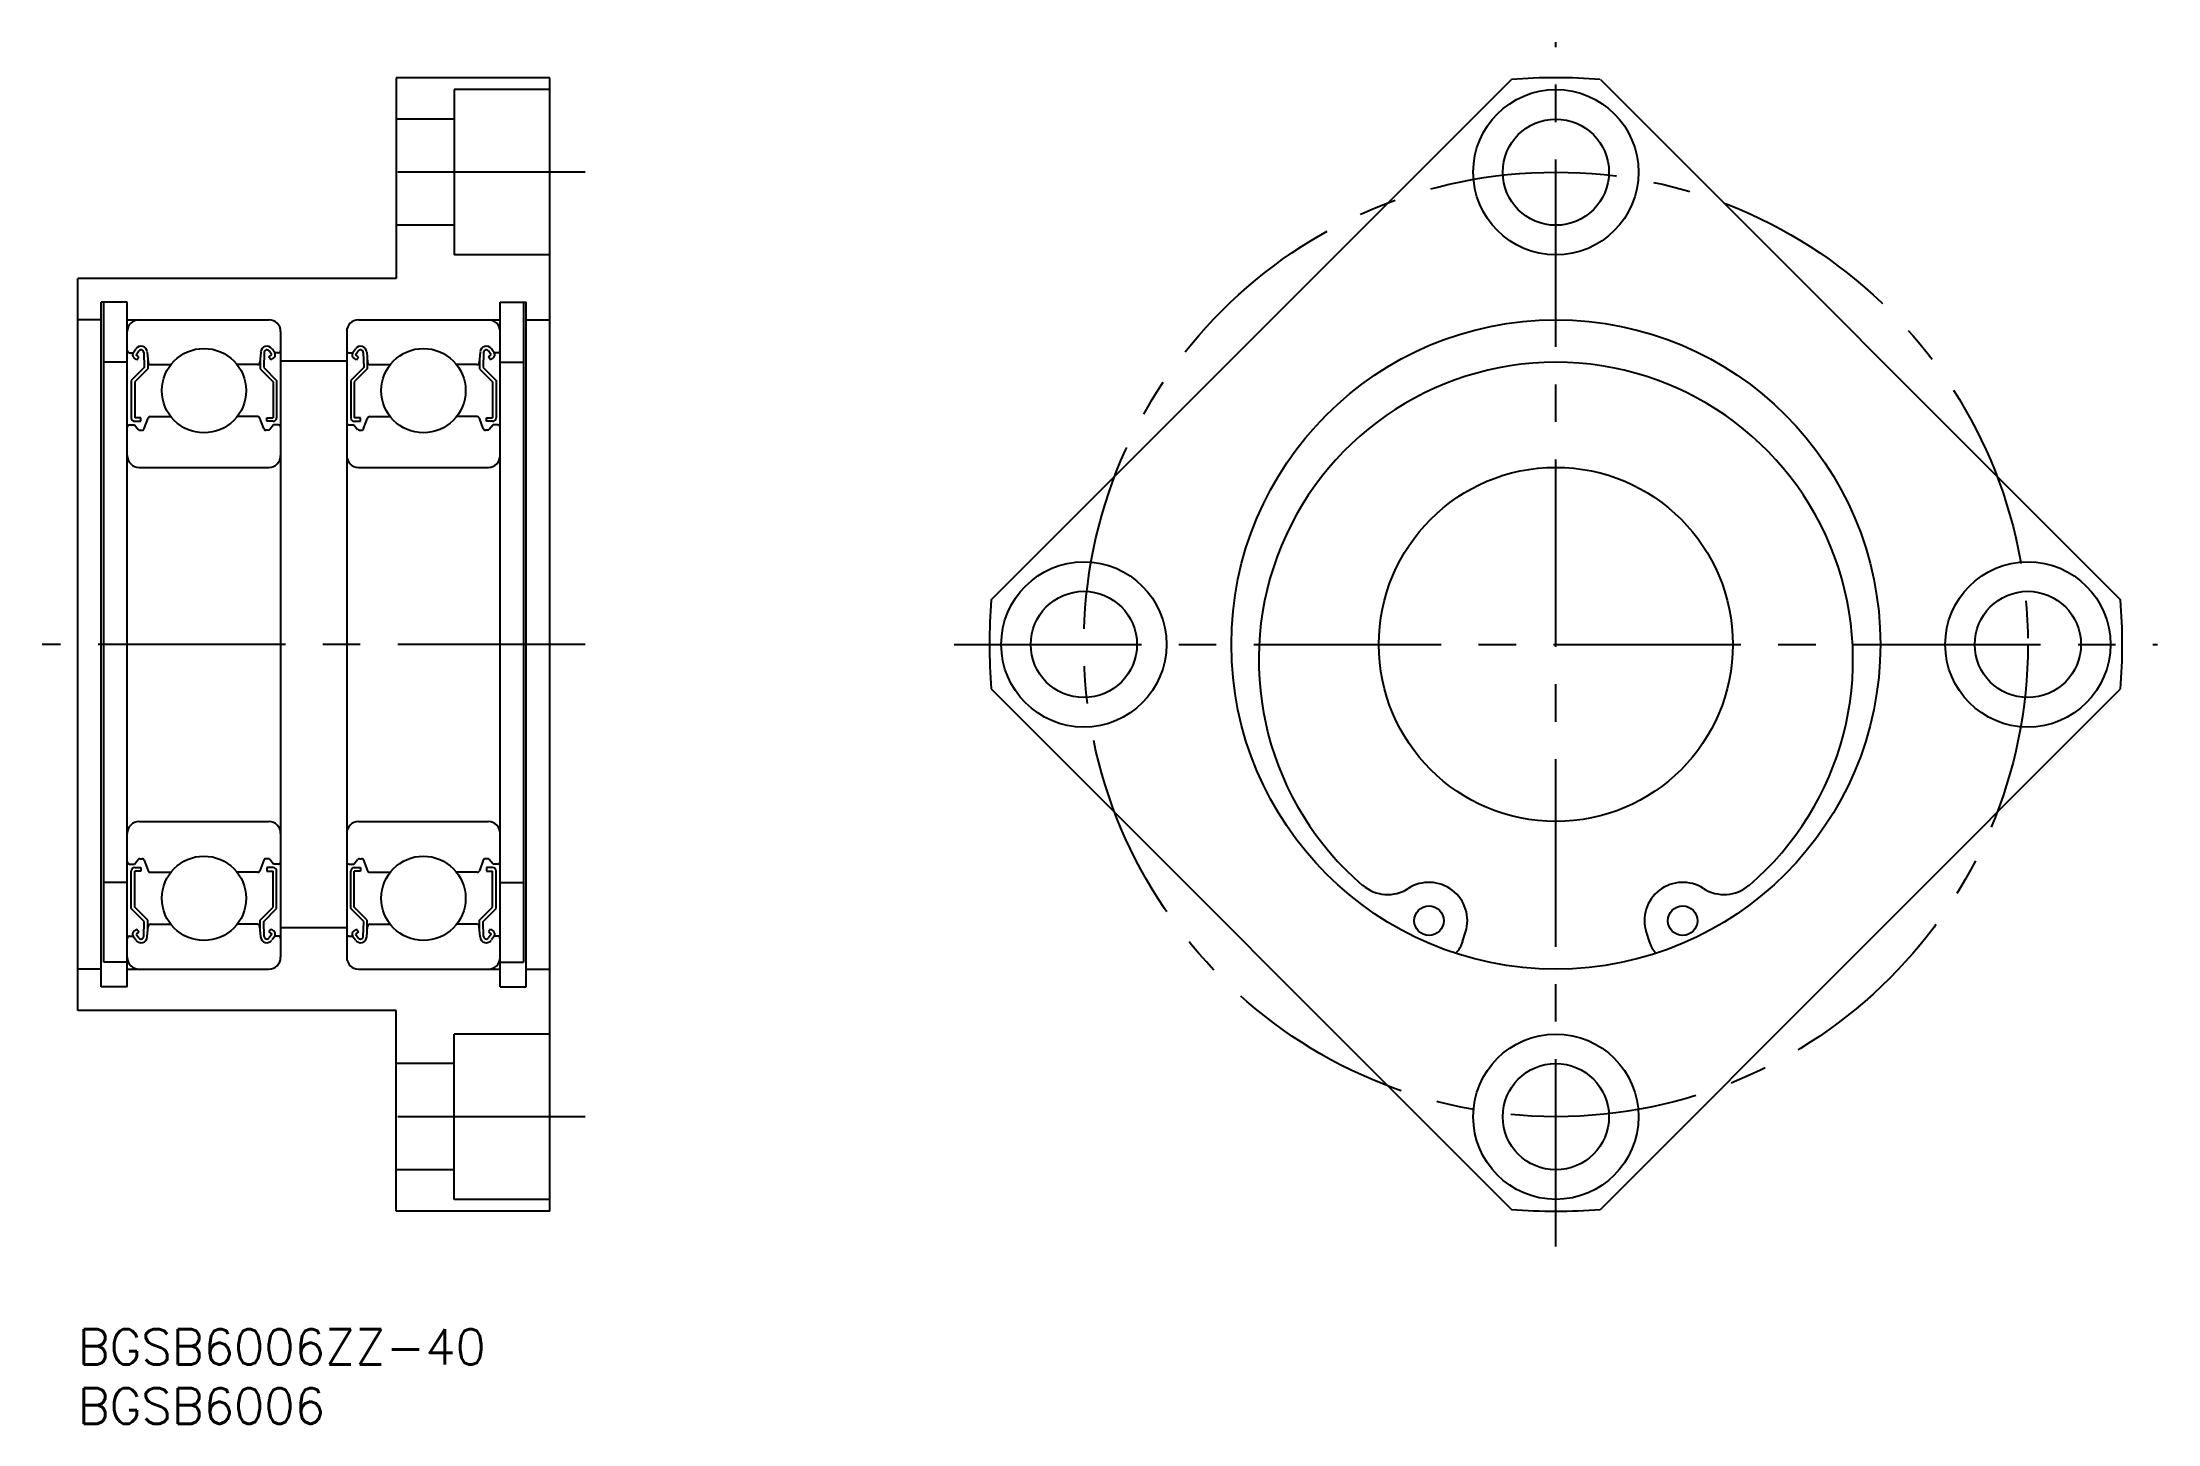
# Model space of a CAD drawing. Extents: x -3 to 176, y -8 to 109.
import ezdxf

# ---------------------------------------------------------------- set-up
doc = ezdxf.new("R2010")
doc.units = 0
doc.header["$LTSCALE"] = 0.5
doc.linetypes.add('CENTER', pattern=[50.8, 31.75, -6.35, 6.35, -6.35])
for name, color, linetype in [('MSM_CENTER', 1, 'CENTER'), ('MSM_CONTINUOUS', 7, 'CONTINUOUS'), ('MSM_PART_NUMBER', 7, 'CONTINUOUS')]:
    doc.layers.add(name, color=color, linetype=linetype)
doc.styles.get("Standard").update_dxf_attribs({"font": 'txt.shx', "height": 3, "bigfont": 'bigfont.shx'})

# ---------------------------------------------------------------- blocks, each defined once
blk = doc.blocks.new('*U6')
at = {"layer": 'MSM_PART_NUMBER'}
blk.add_text('BGSB6006ZZ-40', height=3, dxfattribs=at).set_placement((0, -3))
blk = doc.blocks.new('*U7')
at = {"layer": 'MSM_PART_NUMBER'}
blk.add_text('BGSB6006', height=3, dxfattribs=at).set_placement((0, -8))

msp = doc.modelspace()

# ---------------------------------------------------------------- linework, layer by layer
at = {"layer": 'MSM_CENTER'}
for p, q in [((125.27, 7), (125.27, 109)), ((43, 98), (24, 98)), ((43, 58), (-3, 58)), ((74.27, 58), (176.27, 58)), ((43, 18), (24, 18))]:
    msp.add_line(p, q, dxfattribs=at)
msp.add_circle((125.27, 58), 40, dxfattribs=at)
at = {"layer": 'MSM_CONTINUOUS'}
for p, q in [((27, 106), (27, 89)), ((40, 106), (27, 106)), ((36.75, 106), (36.75, 106)), ((40, 10), (40, 106)), ((77.42, 61.77), (121.51, 105.85)), ((129.04, 105.85), (173.12, 61.77)), ((31.9, 105), (31.9, 91)), ((40, 105), (31.9, 105)), ((31.9, 102.5), (27, 102.5)), ((31.9, 93.5), (27, 93.5)), ((40, 91), (31.9, 91)), ((0, 27), (0, 89)), ((27, 89), (0, 89)), ((4.2, 87), (2, 87)), ((2, 29), (2, 87)), ((2.2, 31.08), (2.2, 87)), ((4.2, 29), (4.2, 87)), ((35.8, 29), (35.8, 87)), ((35.8, 87), (38, 87)), ((37.8, 31.08), (37.8, 87)), ((38, 29), (38, 87)), ((2, 85.5), (0, 85.5)), ((4.2, 85.5), (16.2, 85.5)), ((17.2, 84.5), (17.2, 31.5)), ((22.8, 84.5), (22.8, 31.5)), ((23.8, 85.5), (35.8, 85.5)), ((38, 85.5), (40, 85.5)), ((4.4, 82.7), (4.7, 82.7)), ((4.7, 82.7), (4.93, 83.03)), ((4.95, 82.53), (5.18, 82.86)), ((5.19, 82.35), (4.95, 82.53)), ((5.6, 82.73), (5.64, 81.47)), ((5.89, 82.77), (5.97, 81.88)), ((15.51, 82.77), (15.43, 81.88)), ((15.8, 82.73), (15.76, 81.47)), ((16.21, 82.35), (16.45, 82.53)), ((16.45, 82.53), (16.22, 82.86)), ((16.7, 82.7), (16.47, 83.03)), ((17, 82.7), (16.7, 82.7)), ((23, 82.7), (23.3, 82.7)), ((23.3, 82.7), (23.53, 83.03)), ((23.55, 82.53), (23.78, 82.86)), ((23.79, 82.35), (23.55, 82.53)), ((24.2, 82.73), (24.24, 81.47)), ((24.49, 82.77), (24.57, 81.88)), ((34.11, 82.77), (34.03, 81.88)), ((34.4, 82.73), (34.36, 81.47)), ((34.81, 82.35), (35.05, 82.53)), ((35.05, 82.53), (34.82, 82.86)), ((35.3, 82.7), (35.07, 83.03)), ((35.6, 82.7), (35.3, 82.7)), ((4.21, 81.9), (2.21, 81.9)), ((5.64, 81.47), (4.54, 80.37)), ((5.02, 82.11), (4.77, 82.28)), ((5.94, 81.35), (4.84, 80.25)), ((5.02, 82.11), (5.19, 82.35)), ((5.94, 82.22), (5.94, 81.35)), ((6.17, 81.7), (7.89, 81.7)), ((15.23, 81.7), (13.51, 81.7)), ((15.46, 82.22), (15.46, 81.35)), ((15.46, 81.35), (16.56, 80.25)), ((15.76, 81.47), (16.86, 80.37)), ((16.38, 82.11), (16.21, 82.35)), ((16.38, 82.11), (16.63, 82.28)), ((22.8, 82), (17.2, 82)), ((24.24, 81.47), (23.14, 80.37)), ((23.62, 82.11), (23.37, 82.28)), ((24.54, 81.35), (23.44, 80.25)), ((23.62, 82.11), (23.79, 82.35)), ((24.54, 82.22), (24.54, 81.35)), ((24.77, 81.7), (26.49, 81.7)), ((33.83, 81.7), (32.11, 81.7)), ((34.06, 82.22), (34.06, 81.35)), ((34.06, 81.35), (35.16, 80.25)), ((34.36, 81.47), (35.46, 80.37)), ((34.98, 82.11), (34.81, 82.35)), ((34.98, 82.11), (35.23, 82.28)), ((35.79, 81.9), (37.79, 81.9)), ((4.54, 80.37), (4.54, 77.2)), ((4.84, 80.25), (4.84, 77.2)), ((16.56, 80.25), (16.56, 77.2)), ((16.86, 80.37), (16.86, 77.2)), ((23.14, 80.37), (23.14, 77.2)), ((23.44, 80.25), (23.44, 77.2)), ((35.16, 80.25), (35.16, 77.2)), ((35.46, 80.37), (35.46, 77.2)), ((5.36, 77.2), (4.84, 77.2)), ((5.36, 76.9), (5.36, 77.2)), ((5.63, 76.28), (5.96, 77.17)), ((6.15, 77.3), (7.89, 77.3)), ((15.25, 77.3), (13.51, 77.3)), ((15.77, 76.28), (15.44, 77.17)), ((16.04, 76.9), (16.04, 77.2)), ((16.04, 77.2), (16.56, 77.2)), ((23.96, 77.2), (23.44, 77.2)), ((23.96, 76.9), (23.96, 77.2)), ((24.23, 76.28), (24.56, 77.17)), ((24.75, 77.3), (26.49, 77.3)), ((33.85, 77.3), (32.11, 77.3)), ((34.37, 76.28), (34.04, 77.17)), ((34.64, 76.9), (34.64, 77.2)), ((34.64, 77.2), (35.16, 77.2)), ((4.4, 76.6), (4.8, 76.6)), ((4.8, 76.6), (5.12, 76.22)), ((4.84, 76.9), (5.36, 76.9)), ((5.27, 76.15), (5.45, 76.15)), ((16.13, 76.15), (15.95, 76.15)), ((16.56, 76.9), (16.04, 76.9)), ((16.6, 76.6), (16.28, 76.22)), ((17, 76.6), (16.6, 76.6)), ((23, 76.6), (23.4, 76.6)), ((23.4, 76.6), (23.72, 76.22)), ((23.44, 76.9), (23.96, 76.9)), ((23.87, 76.15), (24.05, 76.15)), ((34.73, 76.15), (34.55, 76.15)), ((35.16, 76.9), (34.64, 76.9)), ((35.2, 76.6), (34.88, 76.22)), ((35.6, 76.6), (35.2, 76.6)), ((5.2, 73), (16.2, 73)), ((23.8, 73), (34.8, 73)), ((77.42, 54.23), (121.51, 10.15)), ((129.04, 10.15), (173.12, 54.23)), ((5.2, 43), (16.2, 43)), ((23.8, 43), (34.8, 43)), ((4.8, 39.4), (5.12, 39.78)), ((5.27, 39.85), (5.45, 39.85)), ((5.63, 39.72), (5.96, 38.83)), ((15.77, 39.72), (15.44, 38.83)), ((16.13, 39.85), (15.95, 39.85)), ((16.6, 39.4), (16.28, 39.78)), ((23.4, 39.4), (23.72, 39.78)), ((23.87, 39.85), (24.05, 39.85)), ((24.23, 39.72), (24.56, 38.83)), ((34.37, 39.72), (34.04, 38.83)), ((34.73, 39.85), (34.55, 39.85)), ((35.2, 39.4), (34.88, 39.78)), ((4.21, 37.85), (2.21, 37.85)), ((4.4, 39.4), (4.8, 39.4)), ((4.54, 35.63), (4.54, 38.8)), ((4.84, 39.1), (5.36, 39.1)), ((4.84, 35.75), (4.84, 38.8)), ((5.36, 38.8), (4.84, 38.8)), ((5.36, 39.1), (5.36, 38.8)), ((6.15, 38.7), (7.89, 38.7)), ((15.25, 38.7), (13.51, 38.7)), ((16.04, 39.1), (16.04, 38.8)), ((16.56, 39.1), (16.04, 39.1)), ((16.04, 38.8), (16.56, 38.8)), ((16.56, 35.75), (16.56, 38.8)), ((17, 39.4), (16.6, 39.4)), ((16.86, 35.63), (16.86, 38.8)), ((23, 39.4), (23.4, 39.4)), ((23.14, 35.63), (23.14, 38.8)), ((23.44, 39.1), (23.96, 39.1)), ((23.44, 35.75), (23.44, 38.8)), ((23.96, 38.8), (23.44, 38.8)), ((23.96, 39.1), (23.96, 38.8)), ((24.75, 38.7), (26.49, 38.7)), ((33.85, 38.7), (32.11, 38.7)), ((34.64, 39.1), (34.64, 38.8)), ((35.16, 39.1), (34.64, 39.1)), ((34.64, 38.8), (35.16, 38.8)), ((35.16, 35.75), (35.16, 38.8)), ((35.6, 39.4), (35.2, 39.4)), ((35.46, 35.63), (35.46, 38.8)), ((35.79, 37.85), (37.79, 37.85)), ((5.64, 34.53), (4.54, 35.63)), ((5.94, 34.65), (4.84, 35.75)), ((5.6, 33.27), (5.64, 34.53)), ((5.89, 33.23), (5.97, 34.12)), ((5.94, 33.78), (5.94, 34.65)), ((6.17, 34.3), (7.89, 34.3)), ((15.23, 34.3), (13.51, 34.3)), ((15.51, 33.23), (15.43, 34.12)), ((15.46, 34.65), (16.56, 35.75)), ((15.46, 33.78), (15.46, 34.65)), ((15.76, 34.53), (16.86, 35.63)), ((15.8, 33.27), (15.76, 34.53)), ((24.24, 34.53), (23.14, 35.63)), ((24.54, 34.65), (23.44, 35.75)), ((24.2, 33.27), (24.24, 34.53)), ((24.49, 33.23), (24.57, 34.12)), ((24.54, 33.78), (24.54, 34.65)), ((24.77, 34.3), (26.49, 34.3)), ((33.83, 34.3), (32.11, 34.3)), ((34.11, 33.23), (34.03, 34.12)), ((34.06, 34.65), (35.16, 35.75)), ((34.06, 33.78), (34.06, 34.65)), ((34.36, 34.53), (35.46, 35.63)), ((34.4, 33.27), (34.36, 34.53)), ((4.4, 33.3), (4.7, 33.3)), ((4.7, 33.3), (4.93, 32.97)), ((5.02, 33.89), (4.77, 33.72)), ((5.19, 33.65), (4.95, 33.47)), ((4.95, 33.47), (5.18, 33.14)), ((5.02, 33.89), (5.19, 33.65)), ((16.38, 33.89), (16.21, 33.65)), ((16.21, 33.65), (16.45, 33.47)), ((16.45, 33.47), (16.22, 33.14)), ((16.38, 33.89), (16.63, 33.72)), ((16.7, 33.3), (16.47, 32.97)), ((17, 33.3), (16.7, 33.3)), ((22.8, 34), (17.2, 34)), ((23, 33.3), (23.3, 33.3)), ((23.3, 33.3), (23.53, 32.97)), ((23.62, 33.89), (23.37, 33.72)), ((23.79, 33.65), (23.55, 33.47)), ((23.55, 33.47), (23.78, 33.14)), ((23.62, 33.89), (23.79, 33.65)), ((34.98, 33.89), (34.81, 33.65)), ((34.81, 33.65), (35.05, 33.47)), ((35.05, 33.47), (34.82, 33.14)), ((34.98, 33.89), (35.23, 33.72)), ((35.3, 33.3), (35.07, 32.97)), ((35.6, 33.3), (35.3, 33.3)), ((117.37, 32.83), (117.62, 33.63)), ((132.92, 33.63), (133.17, 32.83)), ((2, 30.5), (0, 30.5)), ((4.21, 31.08), (2.21, 31.08)), ((4.2, 30.5), (16.2, 30.5)), ((8.25, 30.5), (8.25, 30.5)), ((23.8, 30.5), (35.8, 30.5)), ((26.85, 30.5), (26.85, 30.5)), ((35.79, 31.08), (37.79, 31.08)), ((38, 30.5), (40, 30.5)), ((4.2, 29), (2, 29)), ((35.8, 29), (38, 29)), ((27, 27), (0, 27)), ((27, 10), (27, 27)), ((31.9, 11), (31.9, 25)), ((40, 25), (31.9, 25)), ((31.9, 22.5), (27, 22.5)), ((31.9, 13.5), (27, 13.5)), ((40, 11), (31.9, 11)), ((40, 10), (27, 10))]:
    msp.add_line(p, q, dxfattribs=at)
for centre, radius in [((125.27, 98), 7), ((125.27, 98), 4.5), ((125.27, 58), 27.5), ((10.7, 79.5), 3.57), ((29.3, 79.5), 3.57), ((125.27, 58), 15), ((85.27, 58), 7), ((165.27, 58), 7), ((85.27, 58), 4.5), ((165.27, 58), 4.5), ((10.7, 36.5), 3.57), ((29.3, 36.5), 3.57), ((114.52, 34.6), 1.25), ((136.02, 34.6), 1.25), ((125.27, 18), 7), ((125.27, 18), 4.5)]:
    msp.add_circle(centre, radius, dxfattribs=at)
for centre, radius, start, end in [((125.27, 58), 48, 85.4991, 94.5009), ((5.2, 84.5), 1, 90, 180), ((16.2, 84.5), 1, 0, 90), ((23.8, 84.5), 1, 90, 180), ((34.8, 84.5), 1, 0, 90), ((4.4, 82.9), 0.2, 180, 270), ((4.95, 82.53), 0.3, 144.9356, 235.0377), ((5.37, 82.73), 0.53, 5.0651, 144.9356), ((5.37, 82.72), 0.23, 2.1311, 144.9356), ((16.03, 82.73), 0.53, 35.0644, 174.9349), ((16.03, 82.72), 0.23, 35.0644, 177.8689), ((16.45, 82.53), 0.3, 304.9623, 35.0644), ((17, 82.9), 0.2, 270, 0), ((23, 82.9), 0.2, 180, 270), ((23.55, 82.53), 0.3, 144.9356, 235.0377), ((23.97, 82.73), 0.53, 5.0651, 144.9356), ((23.97, 82.72), 0.23, 2.1311, 144.9356), ((34.63, 82.73), 0.53, 35.0644, 174.9349), ((34.63, 82.72), 0.23, 35.0644, 177.8689), ((35.05, 82.53), 0.3, 304.9623, 35.0644), ((35.6, 82.9), 0.2, 270, 0), ((6.17, 81.9), 0.2, 185.0651, 270), ((15.23, 81.9), 0.2, 270, 354.9349), ((24.77, 81.9), 0.2, 185.0651, 270), ((33.83, 81.9), 0.2, 270, 354.9349), ((125.27, 56.72), 25.18, 310.5744, 229.4256), ((4.84, 77.2), 0.3, 180, 270), ((6.15, 77.1), 0.2, 90, 159.9703), ((15.25, 77.1), 0.2, 20.0297, 90), ((16.56, 77.2), 0.3, 270, 0), ((23.44, 77.2), 0.3, 180, 270), ((24.75, 77.1), 0.2, 90, 159.9703), ((33.85, 77.1), 0.2, 20.0297, 90), ((35.16, 77.2), 0.3, 270, 0), ((4.4, 76.4), 0.2, 90, 180), ((5.27, 76.35), 0.2, 219.9991, 270), ((5.45, 76.35), 0.2, 270, 339.9703), ((15.95, 76.35), 0.2, 200.0297, 270), ((16.13, 76.35), 0.2, 270, 320.0009), ((17, 76.4), 0.2, 0, 90), ((23, 76.4), 0.2, 90, 180), ((23.87, 76.35), 0.2, 219.9991, 270), ((24.05, 76.35), 0.2, 270, 339.9703), ((34.55, 76.35), 0.2, 200.0297, 270), ((34.73, 76.35), 0.2, 270, 320.0009), ((35.6, 76.4), 0.2, 0, 90), ((5.2, 74), 1, 180, 270), ((16.2, 74), 1, 270, 0), ((23.8, 74), 1, 180, 270), ((34.8, 74), 1, 270, 0), ((125.27, 58), 48, 175.4991, 184.5009), ((125.27, 58), 48, 355.4991, 4.5009), ((5.2, 42), 1, 90, 180), ((16.2, 42), 1, 0, 90), ((23.8, 42), 1, 90, 180), ((34.8, 42), 1, 0, 90), ((4.4, 39.6), 0.2, 180, 270), ((5.27, 39.65), 0.2, 90, 140.0009), ((5.45, 39.65), 0.2, 20.0297, 90), ((15.95, 39.65), 0.2, 90, 159.9703), ((16.13, 39.65), 0.2, 39.9991, 90), ((17, 39.6), 0.2, 270, 0), ((23, 39.6), 0.2, 180, 270), ((23.87, 39.65), 0.2, 90, 140.0009), ((24.05, 39.65), 0.2, 20.0297, 90), ((34.55, 39.65), 0.2, 90, 159.9703), ((34.73, 39.65), 0.2, 39.9991, 90), ((35.6, 39.6), 0.2, 270, 0), ((4.84, 38.8), 0.3, 90, 180), ((6.15, 38.9), 0.2, 200.0297, 270), ((15.25, 38.9), 0.2, 270, 339.9703), ((16.56, 38.8), 0.3, 0, 90), ((23.44, 38.8), 0.3, 90, 180), ((24.75, 38.9), 0.2, 200.0297, 270), ((33.85, 38.9), 0.2, 270, 339.9703), ((35.16, 38.8), 0.3, 0, 90), ((114.52, 34.6), 3.25, 342.5755, 122.6918), ((136.02, 34.6), 3.25, 57.3082, 197.4245), ((111.01, 40.07), 3.25, 229.4256, 302.6918), ((139.53, 40.07), 3.25, 237.3082, 310.5744), ((6.17, 34.1), 0.2, 90, 174.9349), ((15.23, 34.1), 0.2, 5.0651, 90), ((24.77, 34.1), 0.2, 90, 174.9349), ((33.83, 34.1), 0.2, 5.0651, 90), ((4.4, 33.1), 0.2, 90, 180), ((4.95, 33.47), 0.3, 124.9623, 215.0644), ((5.37, 33.27), 0.53, 215.0644, 354.9349), ((5.37, 33.28), 0.23, 215.0644, 357.8689), ((16.03, 33.27), 0.53, 185.0651, 324.9356), ((16.03, 33.28), 0.23, 182.1311, 324.9356), ((16.45, 33.47), 0.3, 324.9356, 55.0377), ((17, 33.1), 0.2, 0, 90), ((23, 33.1), 0.2, 90, 180), ((23.55, 33.47), 0.3, 124.9623, 215.0644), ((23.97, 33.27), 0.53, 215.0644, 354.9349), ((23.97, 33.28), 0.23, 215.0644, 357.8689), ((34.63, 33.27), 0.53, 185.0651, 324.9356), ((34.63, 33.28), 0.23, 182.1311, 324.9356), ((35.05, 33.47), 0.3, 324.9356, 55.0377), ((35.6, 33.1), 0.2, 0, 90), ((114.99, 33.58), 2.5, 316.0388, 342.5755), ((135.56, 33.58), 2.5, 197.4245, 223.9612), ((5.2, 31.5), 1, 180, 270), ((16.2, 31.5), 1, 270, 0), ((23.8, 31.5), 1, 180, 270), ((34.8, 31.5), 1, 270, 0), ((125.27, 58), 48, 265.4991, 274.5009)]:
    msp.add_arc(centre, radius, start, end, dxfattribs=at)

# ---------------------------------------------------------------- block references
for name in ['*U6', '*U7']:
    msp.add_blockref(name, (0, 0), dxfattribs=at)

doc.saveas('drawing.dxf')
